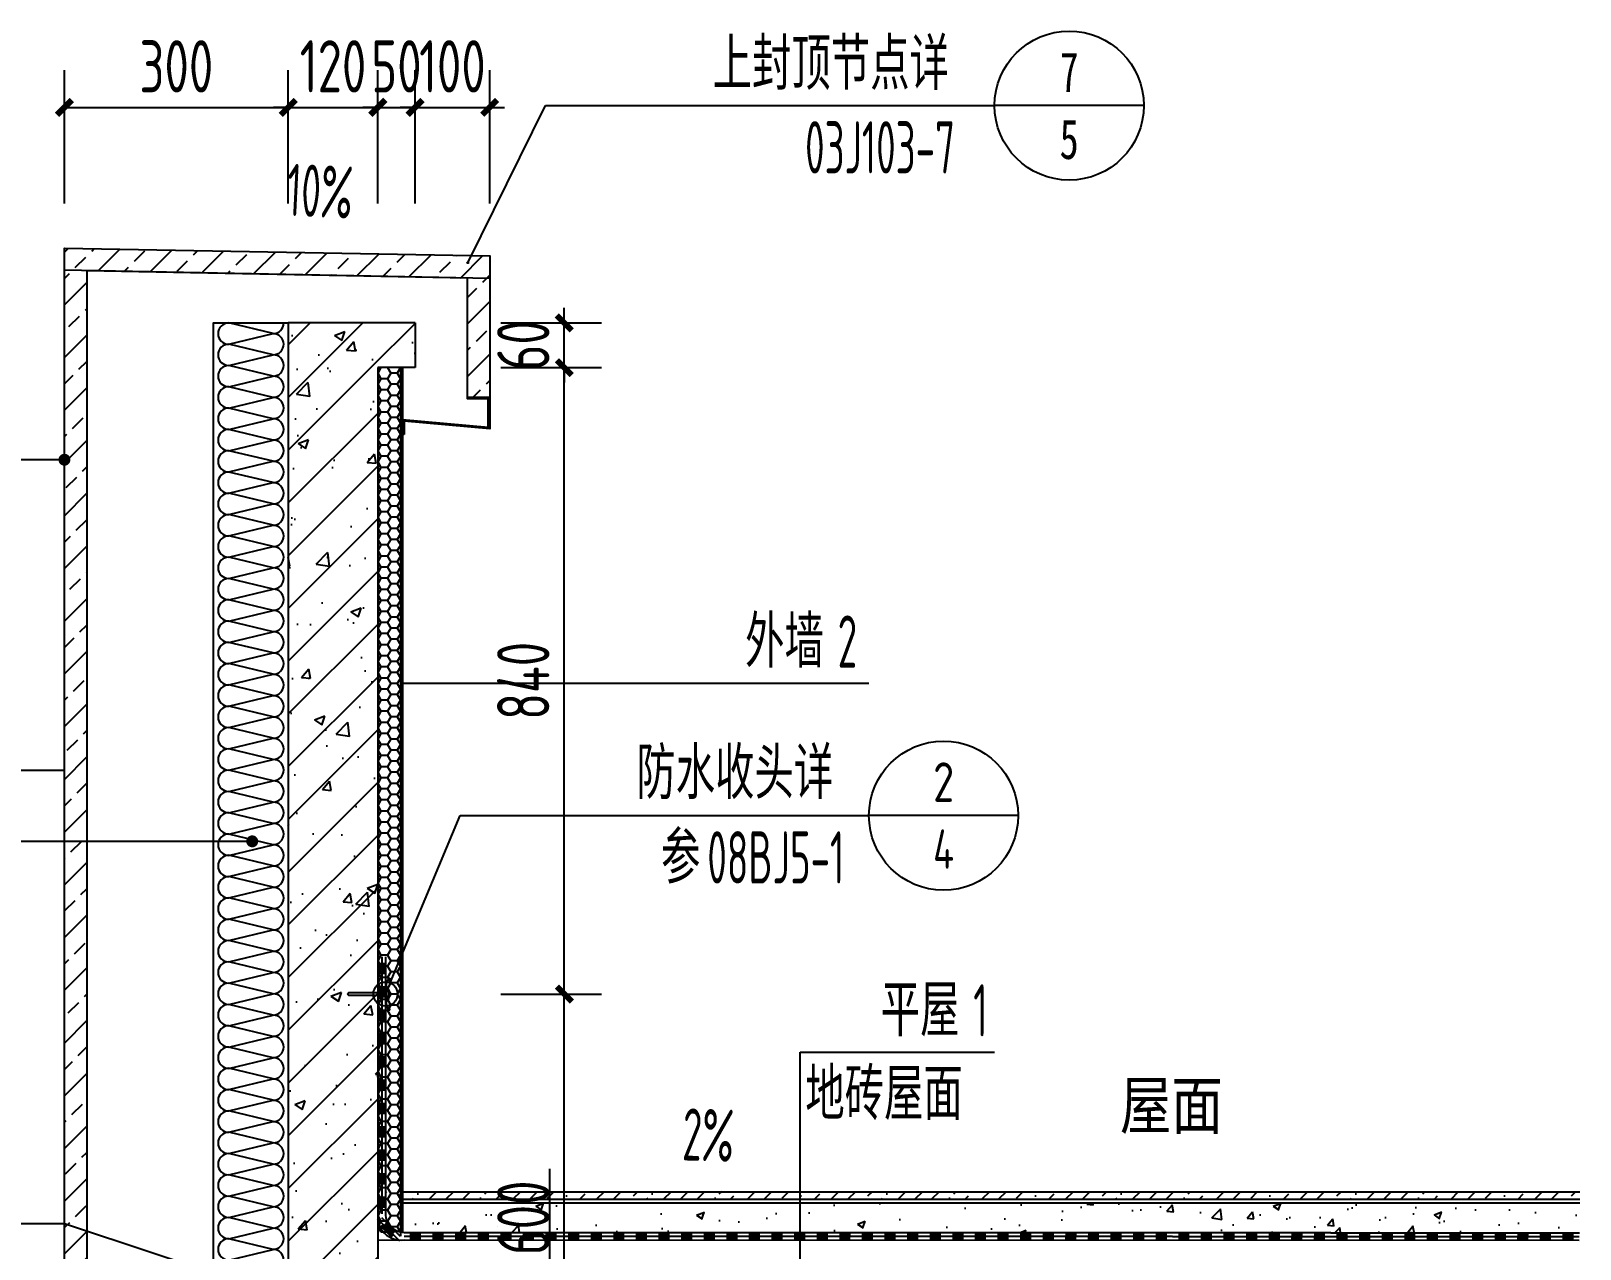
# Model space of a CAD drawing. Extents: x 198753 to 882193, y -399300 to 132460.
# Drawn here: x 411660 to 413736, y 17358 to 18991 of the extents above; entities that cross this region are included whole.
import ezdxf
from ezdxf.enums import TextEntityAlignment as Align

# ---------------------------------------------------------------- set-up
doc = ezdxf.new("R2010")
doc.units = 0
doc.header["$LTSCALE"] = 1000
doc.header["$MEASUREMENT"] = 0
doc.linetypes.add('DASH', pattern=[0.35, 0.25, -0.1])
doc.linetypes.add('DOTE', pattern=[2.42, 2, -0.2, 0.02, -0.2])
for name, color, linetype in [('01-标注_尺寸', 124, 'Continuous'), ('01-标注_符号', 200, 'Continuous'), ('02-TEXT_标注', 130, 'Continuous'), ('05-填充_天正', 26, 'Continuous'), ('A-0-房间名称', 7, 'Continuous'), ('A-D-金属剖线', 200, 'Continuous'), ('A-O_屋面', 201, 'Continuous'), ('A-O_防水层', 222, 'Continuous'), ('A-SUR_保温', 222, 'Continuous'), ('A-SUR_看线', 231, 'Continuous'), ('A_AXIS-轴线', 36, 'DOTE'), ('A_STR-砼墙', 51, 'Continuous'), ('D_石材', 111, 'Continuous'), ('构造物', 145, 'Continuous')]:
    doc.layers.add(name, color=color, linetype=linetype)
doc.styles.add('_TCH_DIM', font='ROS1', dxfattribs={"width": 0.8, "bigfont": 'JD'})
doc.styles.add('_TCH_DIM_T3', font='ROS1', dxfattribs={"width": 0.8, "bigfont": 'JD'})
doc.styles.add('_TCH_LABEL', font='STXIHEI.TTF', dxfattribs={"width": 0.75})
doc.styles.add('_TCH_SPACE', font='STXIHEI.TTF', dxfattribs={"width": 0.75, "height": 5})
doc.dimstyles.new('_TCH_ARCH&&20', dxfattribs={"dimtxt": 70, "dimasz": 20, "dimexe": 50, "dimexo": 60, "dimgap": 20, "dimtad": 1, "dimdec": 0, "dimzin": 0, "dimdsep": 46, "dimtxsty": '_TCH_DIM_T3', "dimblk": 'ARCHTICK', "dimcen": 0.09, "dimclrt": 4, "dimazin": 2, "dimtfac": 1, "dimtdec": 0, "dimtix": 1, "dimtmove": 2, "dimatfit": 3, "dimfxl": 0, "dimtolj": 1, "dimtzin": 0, "dimarcsym": 0})
pattern_1 = [(45, (0, 0), (-35.355339, 35.355339), []), (50, (0, 0), (143.452037, -12.550427), [15, -165]), (355, (0, 0), (-27.750267, 150.438427), [12, -132]), (100.4514, (11.95, -1.05), (115.701876, 137.88791), [12.74804, -140.22842]), (46.1842, (0, 40), (213.44821, -33.1038), [22.5, -247.5]), (96.6356, (17.79, 37.24), (186.93254, 194.82357), [19.12206, -210.3426]), (351.1842, (0, 40), (186.93239, 194.82372), [18, -198]), (21, (20, 30), (119.38141, -80.523778), [15, -165]), (326, (20, 30), (48.663066, 145.03001), [12, -132]), (71.4514, (29.95, 23.29), (168.044526, 64.5061), [12.74804, -140.22842]), (37.5, (0, 0), (2.431971, 66.578771), [0, -130.4, 0, -134, 0, -132.5]), (7.5, (0, 0), (52.613907, 78.882342), [0, -76.4, 0, -127.4, 0, -50.5]), (327.5, (-44.6, 0), (106.764487, -4.510974), [0, -50, 0, -156, 0, -207]), (317.5, (-64.6, 0), (116.637234, 20.020996), [0, -65, 0, -103.6, 0, -147])]

# ---------------------------------------------------------------- blocks, each defined once
blk = doc.blocks.new('A$C1C2A6847')
for p, q in [((52, 23.1), (55, 28.3)), ((55, 28.3), (55, 14)), ((52, 19.1), (55, 14))]:
    blk.add_line(p, q)
for points in [[(56, 42.1), (51, 37.1), (51, 5.1), (56, 0.1)], [(0, 21.1), (2, 23.1), (52, 23.1), (52, 19.1), (2, 19.1), (0, 21.1)], [(56.7, 41.4), (52, 36.7), (52, 26.6)], [(52, 25.6), (52, 16.6)], [(52, 15.6), (52, 5.6), (56.7, 0.9)]]:
    blk.add_lwpolyline(points)
for centre, start, end in [((56.4, 41.8), 315, 135), ((52, 26.1), 270, 90), ((52, 16.1), 270, 90), ((56.4, 0.5), 225, 45)]:
    blk.add_arc(centre, 0.5, start, end)
blk = doc.blocks.new('$LinePat$防水层2')
at = {"color": 0}
blk.add_line((0, 0), (600, 0), dxfattribs=at)
blk.add_solid([(150, 0), (450, 0), (150, -100), (450, -100)], dxfattribs=at)
blk = doc.blocks.new('$LinePat$聚苯板')
at = {"color": 0}
for p, q in [((14.8, -8.6), (0, 0)), ((29.7, 0), (14.8, -8.6)), ((14.8, -25.7), (0, -34.3)), ((0, -34.3), (0, -51.4)), ((14.8, -8.6), (14.8, -25.7)), ((29.7, -34.3), (14.8, -25.7)), ((0, -51.4), (14.8, -60)), ((14.8, -60), (29.7, -51.4))]:
    blk.add_line(p, q, dxfattribs=at)
blk = doc.blocks.new('_ArchTick')
at = {"color": 0, "linetype": 'ByBlock', "const_width": 0.4}
blk.add_lwpolyline([(-0.5, -0.5), (0.5, 0.5)], dxfattribs=at)
blk = doc.blocks.new('*D1406')
at = {"layer": '01-标注_尺寸', "color": 0, "lineweight": -2, "transparency": 16777216}
for p, q in [((412289.8, 17700), (412424.9, 17700)), ((412374.9, 17100), (412374.9, 17700)), ((412289.8, 17100), (412424.9, 17100))]:
    blk.add_line(p, q, dxfattribs=at)
at = {"layer": 'Defpoints', "color": 0, "transparency": 16777216}
for p in [(412229.8, 17700), (412374.9, 17700), (412229.8, 17100)]:
    blk.add_point(p, dxfattribs=at)
at = {"layer": '01-标注_尺寸', "color": 0, "lineweight": -2, "transparency": 16777216, "xscale": 20, "yscale": 20, "zscale": 20}
for p, rotation in [((412374.9, 17700), 90), ((412374.9, 17100), 270)]:
    blk.add_blockref('_ArchTick', p, dxfattribs=dict(at, rotation=rotation))
at = {"layer": '01-标注_尺寸', "color": 4, "transparency": 16777216, "insert": (412319.9, 17400), "char_height": 70, "attachment_point": 5, "rotation": 90, "style": '_TCH_DIM_T3'}
blk.add_mtext('\\A1;600', dxfattribs=at)
blk = doc.blocks.new('*D1407')
at = {"layer": '01-标注_尺寸', "color": 0, "lineweight": -2, "transparency": 16777216}
for p, q in [((412289.8, 18540), (412424.9, 18540)), ((412374.9, 17700), (412374.9, 18540)), ((412289.8, 17700), (412424.9, 17700))]:
    blk.add_line(p, q, dxfattribs=at)
at = {"layer": 'Defpoints', "color": 0, "transparency": 16777216}
for p in [(412229.8, 18540), (412374.9, 18540), (412229.8, 17700)]:
    blk.add_point(p, dxfattribs=at)
at = {"layer": '01-标注_尺寸', "color": 0, "lineweight": -2, "transparency": 16777216, "xscale": 20, "yscale": 20, "zscale": 20}
for p, rotation in [((412374.9, 18540), 90), ((412374.9, 17700), 270)]:
    blk.add_blockref('_ArchTick', p, dxfattribs=dict(at, rotation=rotation))
at = {"layer": '01-标注_尺寸', "color": 4, "transparency": 16777216, "insert": (412319.9, 18120), "char_height": 70, "attachment_point": 5, "rotation": 90, "style": '_TCH_DIM_T3'}
blk.add_mtext('\\A1;840', dxfattribs=at)
blk = doc.blocks.new('*D1408')
at = {"layer": '01-标注_尺寸', "color": 0, "lineweight": -2, "transparency": 16777216}
for p, q in [((412374.9, 18600), (412374.9, 18620)), ((412289.8, 18600), (412424.9, 18600)), ((412374.9, 18540), (412374.9, 18600)), ((412289.8, 18540), (412424.9, 18540)), ((412374.9, 18540), (412374.9, 18520))]:
    blk.add_line(p, q, dxfattribs=at)
at = {"layer": 'Defpoints', "color": 0, "transparency": 16777216}
for p in [(412229.8, 18600), (412374.9, 18600), (412229.8, 18540)]:
    blk.add_point(p, dxfattribs=at)
at = {"layer": '01-标注_尺寸', "color": 0, "lineweight": -2, "transparency": 16777216, "xscale": 20, "yscale": 20, "zscale": 20}
for p, rotation in [((412374.9, 18600), 270), ((412374.9, 18540), 90)]:
    blk.add_blockref('_ArchTick', p, dxfattribs=dict(at, rotation=rotation))
at = {"layer": '01-标注_尺寸', "color": 4, "transparency": 16777216, "insert": (412319.9, 18570), "char_height": 70, "attachment_point": 5, "rotation": 90, "style": '_TCH_DIM_T3'}
blk.add_mtext('\\A1;60', dxfattribs=at)
blk = doc.blocks.new('$LinePat$岩棉板')
at = {"color": 0}
for p, q in [((0, -17), (12, -67)), ((12, -67), (24, -17))]:
    blk.add_line(p, q, dxfattribs=at)
for centre, start, end in [((12, -17), 0, 180), ((0, -67), 270, 0), ((24, -67), 180, 270)]:
    blk.add_arc(centre, 12, start, end, dxfattribs=at)
at = {"layer": 'Defpoints'}
blk.add_point((0, 0.1), dxfattribs=at)
at = {"layer": 'Defpoints', "color": 0}
blk.add_point((24, -84), dxfattribs=at)
blk = doc.blocks.new('*D1415')
at = {"layer": '01-标注_尺寸', "color": 0, "lineweight": -2, "transparency": 16777216}
for p, q in [((411704.9, 18760), (411704.9, 18939)), ((412004.9, 18760), (412004.9, 18939)), ((411704.9, 18889), (412004.9, 18889))]:
    blk.add_line(p, q, dxfattribs=at)
at = {"layer": 'Defpoints', "color": 0, "transparency": 16777216}
for p in [(412004.9, 18889), (411704.9, 18700), (412004.9, 18700)]:
    blk.add_point(p, dxfattribs=at)
at = {"layer": '01-标注_尺寸', "color": 0, "lineweight": -2, "transparency": 16777216, "xscale": 20, "yscale": 20, "zscale": 20, "rotation": 180}
blk.add_blockref('_ArchTick', (411704.9, 18889), dxfattribs=at)
at = {"layer": '01-标注_尺寸', "color": 0, "lineweight": -2, "transparency": 16777216, "xscale": 20, "yscale": 20, "zscale": 20}
blk.add_blockref('_ArchTick', (412004.9, 18889), dxfattribs=at)
at = {"layer": '01-标注_尺寸', "color": 4, "transparency": 16777216, "insert": (411854.9, 18944), "char_height": 70, "attachment_point": 5, "style": '_TCH_DIM_T3'}
blk.add_mtext('\\A1;300', dxfattribs=at)
blk = doc.blocks.new('*D1416')
at = {"layer": '01-标注_尺寸', "color": 0, "lineweight": -2, "transparency": 16777216}
for p, q in [((412004.9, 18760), (412004.9, 18939)), ((412124.9, 18760), (412124.9, 18939)), ((412004.9, 18889), (411984.9, 18889)), ((412004.9, 18889), (412124.9, 18889)), ((412124.9, 18889), (412144.9, 18889))]:
    blk.add_line(p, q, dxfattribs=at)
at = {"layer": 'Defpoints', "color": 0, "transparency": 16777216}
for p in [(412124.9, 18889), (412004.9, 18700), (412124.9, 18700)]:
    blk.add_point(p, dxfattribs=at)
at = {"layer": '01-标注_尺寸', "color": 0, "lineweight": -2, "transparency": 16777216, "xscale": 20, "yscale": 20, "zscale": 20}
blk.add_blockref('_ArchTick', (412004.9, 18889), dxfattribs=at)
at = {"layer": '01-标注_尺寸', "color": 0, "lineweight": -2, "transparency": 16777216, "xscale": 20, "yscale": 20, "zscale": 20, "rotation": 180}
blk.add_blockref('_ArchTick', (412124.9, 18889), dxfattribs=at)
at = {"layer": '01-标注_尺寸', "color": 4, "transparency": 16777216, "insert": (412064.9, 18944), "char_height": 70, "attachment_point": 5, "style": '_TCH_DIM_T3'}
blk.add_mtext('\\A1;120', dxfattribs=at)
blk = doc.blocks.new('*D1417')
at = {"layer": '01-标注_尺寸', "color": 0, "lineweight": -2, "transparency": 16777216}
for p, q in [((412124.9, 18760), (412124.9, 18939)), ((412174.9, 18760), (412174.9, 18939)), ((412124.9, 18889), (412104.9, 18889)), ((412124.9, 18889), (412174.9, 18889)), ((412174.9, 18889), (412194.9, 18889))]:
    blk.add_line(p, q, dxfattribs=at)
at = {"layer": 'Defpoints', "color": 0, "transparency": 16777216}
for p in [(412174.9, 18889), (412124.9, 18700), (412174.9, 18700)]:
    blk.add_point(p, dxfattribs=at)
at = {"layer": '01-标注_尺寸', "color": 0, "lineweight": -2, "transparency": 16777216, "xscale": 20, "yscale": 20, "zscale": 20}
blk.add_blockref('_ArchTick', (412124.9, 18889), dxfattribs=at)
at = {"layer": '01-标注_尺寸', "color": 0, "lineweight": -2, "transparency": 16777216, "xscale": 20, "yscale": 20, "zscale": 20, "rotation": 180}
blk.add_blockref('_ArchTick', (412174.9, 18889), dxfattribs=at)
at = {"layer": '01-标注_尺寸', "color": 4, "transparency": 16777216, "insert": (412149.9, 18944), "char_height": 70, "attachment_point": 5, "style": '_TCH_DIM_T3'}
blk.add_mtext('\\A1;50', dxfattribs=at)
blk = doc.blocks.new('*D1418')
at = {"layer": '01-标注_尺寸', "color": 0, "lineweight": -2, "transparency": 16777216}
for p, q in [((412174.9, 18760), (412174.9, 18939)), ((412274.9, 18760), (412274.9, 18939)), ((412174.9, 18889), (412154.9, 18889)), ((412174.9, 18889), (412274.9, 18889)), ((412274.9, 18889), (412294.9, 18889))]:
    blk.add_line(p, q, dxfattribs=at)
at = {"layer": 'Defpoints', "color": 0, "transparency": 16777216}
for p in [(412274.9, 18889), (412174.9, 18700), (412274.9, 18700)]:
    blk.add_point(p, dxfattribs=at)
at = {"layer": '01-标注_尺寸', "color": 0, "lineweight": -2, "transparency": 16777216, "xscale": 20, "yscale": 20, "zscale": 20}
blk.add_blockref('_ArchTick', (412174.9, 18889), dxfattribs=at)
at = {"layer": '01-标注_尺寸', "color": 0, "lineweight": -2, "transparency": 16777216, "xscale": 20, "yscale": 20, "zscale": 20, "rotation": 180}
blk.add_blockref('_ArchTick', (412274.9, 18889), dxfattribs=at)
at = {"layer": '01-标注_尺寸', "color": 4, "transparency": 16777216, "insert": (412224.9, 18944), "char_height": 70, "attachment_point": 5, "style": '_TCH_DIM_T3'}
blk.add_mtext('\\A1;100', dxfattribs=at)

msp = doc.modelspace()

# ---------------------------------------------------------------- hatches: boundary and pattern name
at = {"layer": '05-填充_天正'}
h = msp.add_hatch(dxfattribs=at)
h.set_pattern_fill('天然石材', color=256, scale=10, style=0)
h.set_pattern_definition([(45, (362127.214, 17.95), (-35.355353, 35.355353), []), (45, (362144.6, 6e-10), (-35.355353, 35.355353), [19.73685, -11.2782])])
h.paths.add_polyline_path([(412004.9, 15200), (411704.9, 15200), (411704.9, 18700), (412274.9, 18690), (412274.9, 18500), (412244.9, 18500), (412244.9, 18660), (411734.9, 18670), (411734.9, 15230), (412004.9, 15230)])
h = msp.add_hatch(dxfattribs=at)
h.set_pattern_fill('钢筋混凝土', color=256, scale=20, style=0)
h.set_pattern_definition(pattern_1)
h.paths.add_polyline_path([(412004.9, 18600), (412004.9, 18540), (412174.9, 18540), (412174.9, 18600)])
h = msp.add_hatch(dxfattribs=at)
h.set_pattern_fill('钢筋混凝土', color=256, scale=20, style=0)
h.set_pattern_definition(pattern_1)
h.paths.add_polyline_path([(412004.9, 17100), (412124.9, 17100), (412124.9, 18540), (412004.9, 18540)])
at = {"layer": 'A-SUR_保温'}
h = msp.add_hatch(dxfattribs=at)
h.set_pattern_fill('ANSI36', color=26, scale=10)
h.set_pattern_definition([(45, (322600.384, 419523.042), (8.4189901, 30.8696304), [39.6875, -7.9375, 0, -7.9375])])
h.paths.add_polyline_path([(413734.9, 17425.2), (413734.9, 17435.2), (412135.2, 17435.4), (412135.2, 17425.4)])
h = msp.add_hatch(dxfattribs=at)
h.set_pattern_fill('混凝土', color=26, scale=15)
h.set_pattern_definition([(50, (322600.38, 419523.04), (107.589027, -9.41282), [11.25, -123.75]), (355, (322600.38, 419523.04), (-20.8127, 112.82882), [9, -99]), (100.4514, (322609.35, 419522.26), (86.776407, 103.41593), [9.561029, -105.171317]), (46.1842, (322600.38, 419553.04), (160.086157, -24.827852), [16.875, -185.625]), (96.6356, (322613.72, 419550.97), (140.199406, 146.11768), [14.34154, -157.75695]), (351.1842, (322600.38, 419553.04), (140.19929, 146.11779), [13.5, -148.5]), (21, (322615.38, 419545.54), (89.536058, -60.392834), [11.25, -123.75]), (326, (322615.38, 419545.54), (36.4973, 108.772507), [9, -99]), (71.4514, (322622.84, 419540.51), (126.033394, 48.379575), [9.561029, -105.171317]), (37.5, (322600.384, 419523.04), (1.8239783, 49.934078), [0, -97.8, 0, -100.5, 0, -99.375]), (7.5, (322600.384, 419523.04), (39.4604306, 59.161757), [0, -57.3, 0, -95.55, 0, -37.875]), (327.5, (322566.934, 419523.04), (80.0733654, -3.3832308), [0, -37.5, 0, -117, 0, -155.25]), (317.5, (322551.934, 419523.04), (87.477925, 15.015747), [0, -48.75, 0, -77.7, 0, -110.25])])
h.paths.add_polyline_path([(413734.9, 17380.3), (413734.9, 17419.9), (412165.2, 17419.9), (412165.2, 17380.4)])

# ---------------------------------------------------------------- linework, layer by layer
at = {"layer": '01-标注_符号'}
for p, q in [((412246, 18681.5), (412349.5, 18891.4)), ((412349.5, 18891.4), (412951.6, 18891.4)), ((413151.6, 18891.4), (412951.6, 18891.4)), ((411704.9, 18416.5), (411628, 18416.5)), ((412155.2, 18116.7), (412359.1, 18116.7)), ((412359.1, 18116.7), (412783.2, 18116.7)), ((412141.5, 17715), (412235.3, 17939.3)), ((412235.3, 17939.3), (412783.2, 17939.3)), ((412983.2, 17939.3), (412783.2, 17939.3)), ((411956.6, 17904.8), (411628, 17904.8)), ((412691, 17100), (412691, 17622.2)), ((412691, 17622.2), (412951.6, 17622.2)), ((411704.9, 17391.8), (411018, 17391.8)), ((412139.9, 17247.9), (411704.9, 17391.8))]:
    msp.add_line(p, q, dxfattribs=at)
for points in [[(411932.5, 18726.1, 0, 0, 0), (412091.1, 18718.4, 16, 0, 0), (412151.1, 18715.5, 0, 0, 0)], [(412450.6, 17458.7, 0, 0, 0), (412609.3, 17453.6, 16, 0, 0), (412669.2, 17451.7, 0, 0, 0)]]:
    msp.add_lwpolyline(points, format="xyseb", dxfattribs=at)
at = {"layer": '01-标注_符号', "const_width": 8}
for points in [[(411708.9, 18416.5, 1), (411700.9, 18416.5, 1)], [(411960.6, 17904.8, 1), (411952.6, 17904.8, 1)]]:
    msp.add_lwpolyline(points, format="xyb", close=True, dxfattribs=at)
at = {"layer": '01-标注_符号'}
for centre, radius in [((413051.6, 18891.4), 100), ((412245.6, 18680.8), 0.876), ((412883.2, 17939.3), 100), ((412135.2, 17700), 16.2)]:
    msp.add_circle(centre, radius, dxfattribs=at)
at = {"layer": 'A-D-金属剖线'}
msp.add_lwpolyline([(412160.2, 18450.5), (412158.2, 18450.5), (412158.2, 18470.5), (412272.9, 18460.2), (412272.9, 18498), (412244.9, 18498), (412244.9, 18500), (412274.9, 18500), (412274.9, 18458), (412160.2, 18468.3), (412160.2, 18450.5)], dxfattribs=at)
at = {"layer": 'A-O_屋面'}
for p, q in [((412158.2, 17424.9), (413736.1, 17424.9)), ((412158.2, 17419.9), (413736, 17419.9)), ((412158.9, 17434.9), (413736.2, 17434.9)), ((412125.2, 17370.5), (413735.3, 17369.9))]:
    msp.add_line(p, q, dxfattribs=at)
msp.add_lwpolyline([(412158.2, 18540), (412158.2, 17380.5)], dxfattribs=at)
at = {"layer": 'A-O_防水层'}
for points in [[(412125.2, 18540), (412125.2, 17405.5, 0.49936), (412160.2, 17370.5), (413735.3, 17369.9)], [(412135.2, 17750), (412135.2, 17405.5, 0.414214), (412160.2, 17380.5), (413735.4, 17379.9)]]:
    msp.add_lwpolyline(points, format="xyb", dxfattribs=at)
at = {"layer": 'A-SUR_保温', "color": 26}
msp.add_line((412155.2, 18540), (412155.2, 17375.5), dxfattribs=at)
at = {"layer": 'A-SUR_保温'}
msp.add_lwpolyline([(412004.9, 15230), (411904.9, 15230), (411904.9, 18600), (412004.9, 18600)], dxfattribs=at)
at = {"layer": 'A-SUR_看线'}
msp.add_line((411704.9, 18000), (407932.9, 18000), dxfattribs=at)
at = {"layer": 'A_AXIS-轴线', "ltscale": 0.4}
msp.add_line((412354.9, 17465.5), (412354.9, -1074.6), dxfattribs=at)
at = {"layer": 'A_STR-砼墙'}
for p, q in [((412004.9, 18600), (412004.9, 18540)), ((412174.9, 18600), (412004.9, 18600)), ((412174.9, 18600), (412174.9, 18540)), ((412004.9, 18540), (412004.9, 17100)), ((412124.9, 18540), (412124.9, 17100)), ((412174.9, 18540), (412124.9, 18540))]:
    msp.add_line(p, q, dxfattribs=at)
at = {"layer": 'D_石材'}
msp.add_line((412274.9, 18659.4), (411704.9, 18670.6), dxfattribs=at)
msp.add_lwpolyline([(412004.9, 15200), (411704.9, 15200), (411704.9, 18700), (412274.9, 18690), (412274.9, 18500), (412244.9, 18500), (412244.9, 18660), (411734.9, 18670), (411734.9, 15230), (412004.9, 15230)], close=True, dxfattribs=at)

# ---------------------------------------------------------------- block references
at = {"layer": 'A-O_防水层', "yscale": 0.05, "zscale": 0.05}
for p, xscale, rotation in [((412130.2, 17750), 0.05219458858855433, 270.0000000022945), ((412135.2, 17750), 0.05219458858855433, 270.0000000022945), ((412130.2, 17718.7), 0.05219458858855433, 270.0000000022945), ((412135.2, 17718.7), 0.05219458858855433, 270.0000000022945), ((412130.2, 17687.4), 0.05219458858855433, 270.0000000022945), ((412135.2, 17687.4), 0.05219458858855433, 270.0000000022945), ((412130.2, 17656), 0.05219458858855433, 270.0000000022945), ((412135.2, 17656), 0.05219458858855433, 270.0000000022945), ((412130.2, 17624.7), 0.05219458858855433, 270.0000000022945), ((412135.2, 17624.7), 0.05219458858855433, 270.0000000022945), ((412130.2, 17593.4), 0.05219458858855433, 270.0000000022945), ((412135.2, 17593.4), 0.05219458858855433, 270.0000000022945), ((412130.2, 17562.1), 0.05219458858855433, 270.0000000022945), ((412135.2, 17562.1), 0.05219458858855433, 270.0000000022945), ((412130.2, 17530.8), 0.05219458858855433, 270.0000000022945), ((412135.2, 17530.8), 0.05219458858855433, 270.0000000022945), ((412130.2, 17499.5), 0.05219458858855433, 270.0000000022945), ((412135.2, 17499.5), 0.05219458858855433, 270.0000000022945), ((412130.2, 17468.1), 0.05219458858855433, 270.0000000022945), ((412135.2, 17468.1), 0.05219458858855433, 270.0000000022945), ((412130.2, 17436.8), 0.05219458858855433, 270.0000000022945), ((412135.2, 17436.8), 0.05219458858855433, 270.0000000022945), ((412124, 17399.3), 0.07071067811865477, 315), ((412130, 17400.3), 0.05892556509887897, 315), ((412160.2, 17380.5), 0.05048550329985482, 359.9780935677491), ((412190.5, 17380.5), 0.05048550329985482, 359.9780935677491), ((412220.8, 17380.5), 0.05048550329985482, 359.9780935677491), ((412251.1, 17380.5), 0.05048550329985482, 359.9780935677491), ((412281.4, 17380.5), 0.05048550329985482, 359.9780935677491), ((412311.7, 17380.5), 0.05048550329985482, 359.9780935677491), ((412342, 17380.4), 0.05048550329985482, 359.9780935677491), ((412372.3, 17380.4), 0.05048550329985482, 359.9780935677491), ((412402.5, 17380.4), 0.05048550329985482, 359.9780935677491), ((412432.8, 17380.4), 0.05048550329985482, 359.9780935677491), ((412463.1, 17380.4), 0.05048550329985482, 359.9780935677491), ((412493.4, 17380.4), 0.05048550329985482, 359.9780935677491), ((412523.7, 17380.4), 0.05048550329985482, 359.9780935677491), ((412554, 17380.4), 0.05048550329985482, 359.9780935677491), ((412584.3, 17380.4), 0.05048550329985482, 359.9780935677491), ((412614.6, 17380.3), 0.05048550329985482, 359.9780935677491), ((412644.9, 17380.3), 0.05048550329985482, 359.9780935677491), ((412675.2, 17380.3), 0.05048550329985482, 359.9780935677491), ((412705.5, 17380.3), 0.05048550329985482, 359.9780935677491), ((412735.8, 17380.3), 0.05048550329985482, 359.9780935677491), ((412766, 17380.3), 0.05048550329985482, 359.9780935677491), ((412796.3, 17380.3), 0.05048550329985482, 359.9780935677491), ((412826.6, 17380.3), 0.05048550329985482, 359.9780935677491), ((412856.9, 17380.2), 0.05048550329985482, 359.9780935677491), ((412887.2, 17380.2), 0.05048550329985482, 359.9780935677491), ((412917.5, 17380.2), 0.05048550329985482, 359.9780935677491), ((412947.8, 17380.2), 0.05048550329985482, 359.9780935677491), ((412978.1, 17380.2), 0.05048550329985482, 359.9780935677491), ((413008.4, 17380.2), 0.05048550329985482, 359.9780935677491), ((413038.7, 17380.2), 0.05048550329985482, 359.9780935677491), ((413069, 17380.2), 0.05048550329985482, 359.9780935677491), ((413099.2, 17380.2), 0.05048550329985482, 359.9780935677491), ((413129.5, 17380.1), 0.05048550329985482, 359.9780935677491), ((413159.8, 17380.1), 0.05048550329985482, 359.9780935677491), ((413190.1, 17380.1), 0.05048550329985482, 359.9780935677491), ((413220.4, 17380.1), 0.05048550329985482, 359.9780935677491), ((413250.7, 17380.1), 0.05048550329985482, 359.9780935677491), ((413281, 17380.1), 0.05048550329985482, 359.9780935677491), ((413311.3, 17380.1), 0.05048550329985482, 359.9780935677491), ((413341.6, 17380.1), 0.05048550329985482, 359.9780935677491), ((413371.9, 17380.1), 0.05048550329985482, 359.9780935677491), ((413402.2, 17380), 0.05048550329985482, 359.9780935677491), ((413432.5, 17380), 0.05048550329985482, 359.9780935677491), ((413462.7, 17380), 0.05048550329985482, 359.9780935677491), ((413493, 17380), 0.05048550329985482, 359.9780935677491), ((413523.3, 17380), 0.05048550329985482, 359.9780935677491), ((413553.6, 17380), 0.05048550329985482, 359.9780935677491), ((413583.9, 17380), 0.05048550329985482, 359.9780935677491), ((413614.2, 17380), 0.05048550329985482, 359.9780935677491), ((413644.5, 17379.9), 0.05048550329985482, 359.9780935677491), ((413674.8, 17379.9), 0.05048550329985482, 359.9780935677491), ((413705.1, 17379.9), 0.05048550329985482, 359.9780935677491), ((412160.2, 17375.5), 0.05048334911008409, 359.9794088033511), ((412190.5, 17375.5), 0.05048334911008409, 359.9794088033511), ((412220.8, 17375.5), 0.05048334911008409, 359.9794088033511), ((412251.1, 17375.5), 0.05048334911008409, 359.9794088033511), ((412281.4, 17375.5), 0.05048334911008409, 359.9794088033511), ((412311.7, 17375.5), 0.05048334911008409, 359.9794088033511), ((412342, 17375.5), 0.05048334911008409, 359.9794088033511), ((412372.2, 17375.4), 0.05048334911008409, 359.9794088033511), ((412402.5, 17375.4), 0.05048334911008409, 359.9794088033511), ((412432.8, 17375.4), 0.05048334911008409, 359.9794088033511), ((412463.1, 17375.4), 0.05048334911008409, 359.9794088033511), ((412493.4, 17375.4), 0.05048334911008409, 359.9794088033511), ((412523.7, 17375.4), 0.05048334911008409, 359.9794088033511), ((412554, 17375.4), 0.05048334911008409, 359.9794088033511), ((412584.3, 17375.4), 0.05048334911008409, 359.9794088033511), ((412614.6, 17375.4), 0.05048334911008409, 359.9794088033511), ((412644.9, 17375.3), 0.05048334911008409, 359.9794088033511), ((412675.1, 17375.3), 0.05048334911008409, 359.9794088033511), ((412705.4, 17375.3), 0.05048334911008409, 359.9794088033511), ((412735.7, 17375.3), 0.05048334911008409, 359.9794088033511), ((412766, 17375.3), 0.05048334911008409, 359.9794088033511), ((412796.3, 17375.3), 0.05048334911008409, 359.9794088033511), ((412826.6, 17375.3), 0.05048334911008409, 359.9794088033511), ((412856.9, 17375.3), 0.05048334911008409, 359.9794088033511), ((412887.2, 17375.3), 0.05048334911008409, 359.9794088033511), ((412917.5, 17375.2), 0.05048334911008409, 359.9794088033511), ((412947.8, 17375.2), 0.05048334911008409, 359.9794088033511), ((412978, 17375.2), 0.05048334911008409, 359.9794088033511), ((413008.3, 17375.2), 0.05048334911008409, 359.9794088033511), ((413038.6, 17375.2), 0.05048334911008409, 359.9794088033511), ((413068.9, 17375.2), 0.05048334911008409, 359.9794088033511), ((413099.2, 17375.2), 0.05048334911008409, 359.9794088033511), ((413129.5, 17375.2), 0.05048334911008409, 359.9794088033511), ((413159.8, 17375.2), 0.05048334911008409, 359.9794088033511), ((413190.1, 17375.1), 0.05048334911008409, 359.9794088033511), ((413220.4, 17375.1), 0.05048334911008409, 359.9794088033511), ((413250.7, 17375.1), 0.05048334911008409, 359.9794088033511), ((413280.9, 17375.1), 0.05048334911008409, 359.9794088033511), ((413311.2, 17375.1), 0.05048334911008409, 359.9794088033511), ((413341.5, 17375.1), 0.05048334911008409, 359.9794088033511), ((413371.8, 17375.1), 0.05048334911008409, 359.9794088033511), ((413402.1, 17375.1), 0.05048334911008409, 359.9794088033511), ((413432.4, 17375.1), 0.05048334911008409, 359.9794088033511), ((413462.7, 17375), 0.05048334911008409, 359.9794088033511), ((413493, 17375), 0.05048334911008409, 359.9794088033511), ((413523.3, 17375), 0.05048334911008409, 359.9794088033511), ((413553.6, 17375), 0.05048334911008409, 359.9794088033511), ((413583.8, 17375), 0.05048334911008409, 359.9794088033511), ((413614.1, 17375), 0.05048334911008409, 359.9794088033511), ((413644.4, 17375), 0.05048334911008409, 359.9794088033511), ((413674.7, 17375), 0.05048334911008409, 359.9794088033511), ((413705, 17375), 0.05048334911008409, 359.9794088033511)]:
    msp.add_blockref('$LinePat$防水层2', p, dxfattribs=dict(at, xscale=xscale, rotation=rotation))
at = {"layer": 'A-SUR_保温', "xscale": 1.189971750404903, "yscale": 1.188379012465143, "zscale": 1.188379012465143, "rotation": 89.99999999998417}
for p in [(411904.9, 18571.4), (411904.9, 18542.9), (411904.9, 18514.3), (411904.9, 18485.8), (411904.9, 18457.2), (411904.9, 18428.6), (411904.9, 18400.1), (411904.9, 18371.5), (411904.9, 18343), (411904.9, 18314.4), (411904.9, 18285.8), (411904.9, 18257.3), (411904.9, 18228.7), (411904.9, 18200.2), (411904.9, 18171.6), (411904.9, 18143.1), (411904.9, 18114.5), (411904.9, 18085.9), (411904.9, 18057.4), (411904.9, 18028.8), (411904.9, 18000.3), (411904.9, 17971.7), (411904.9, 17943.1), (411904.9, 17914.6), (411904.9, 17886), (411904.9, 17857.5), (411904.9, 17828.9), (411904.9, 17800.3), (411904.9, 17771.8), (411904.9, 17743.2), (411904.9, 17714.7), (411904.9, 17686.1), (411904.9, 17657.5), (411904.9, 17629), (411904.9, 17600.4), (411904.9, 17571.9), (411904.9, 17543.3), (411904.9, 17514.7), (411904.9, 17486.2), (411904.9, 17457.6), (411904.9, 17429.1), (411904.9, 17400.5), (411904.9, 17371.9), (411904.9, 17343.4)]:
    msp.add_blockref('$LinePat$岩棉板', p, dxfattribs=at)
at = {"layer": 'A-SUR_保温', "color": 26, "xscale": -0.5006201893967234, "yscale": 0.5, "zscale": 0.5, "rotation": 269.9999999982166}
for p in [(412155.2, 18525.1), (412155.2, 18510.3), (412155.2, 18495.4), (412155.2, 18480.5), (412155.2, 18465.7), (412155.2, 18450.8), (412155.2, 18435.9), (412155.2, 18421.1), (412155.2, 18406.2), (412155.2, 18391.4), (412155.2, 18376.5), (412155.2, 18361.6), (412155.2, 18346.8), (412155.2, 18331.9), (412155.2, 18317), (412155.2, 18302.2), (412155.2, 18287.3), (412155.2, 18272.4), (412155.2, 18257.6), (412155.2, 18242.7), (412155.2, 18227.8), (412155.2, 18213), (412155.2, 18198.1), (412155.2, 18183.3), (412155.2, 18168.4), (412155.2, 18153.5), (412155.2, 18138.7), (412155.2, 18123.8), (412155.2, 18108.9), (412155.2, 18094.1), (412155.2, 18079.2), (412155.2, 18064.3), (412155.2, 18049.5), (412155.2, 18034.6), (412155.2, 18019.7), (412155.2, 18004.9), (412155.2, 17990), (412155.2, 17975.1), (412155.2, 17960.3), (412155.2, 17945.4), (412155.2, 17930.6), (412155.2, 17915.7), (412155.2, 17900.8), (412155.2, 17886), (412155.2, 17871.1), (412155.2, 17856.2), (412155.2, 17841.4), (412155.2, 17826.5), (412155.2, 17811.6), (412155.2, 17796.8), (412155.2, 17781.9), (412155.2, 17767), (412155.2, 17752.2), (412155.2, 17737.3), (412155.2, 17722.4), (412155.2, 17707.6), (412155.2, 17692.7), (412155.2, 17677.9), (412155.2, 17663), (412155.2, 17648.1), (412155.2, 17633.3), (412155.2, 17618.4), (412155.2, 17603.5), (412155.2, 17588.7), (412155.2, 17573.8), (412155.2, 17558.9), (412155.2, 17544.1), (412155.2, 17529.2), (412155.2, 17514.3), (412155.2, 17499.5), (412155.2, 17484.6), (412155.2, 17469.8), (412155.2, 17454.9), (412155.2, 17440), (412155.2, 17425.2), (412155.2, 17410.3), (412155.2, 17395.4), (412155.2, 17380.6)]:
    msp.add_blockref('$LinePat$聚苯板', p, dxfattribs=at)
at = {"layer": '构造物', "linetype": 'DASH', "ltscale": 0.2}
msp.add_blockref('A$C1C2A6847', (412084.2, 17678.9), dxfattribs=at)

# ---------------------------------------------------------------- texts
at = {"layer": '02-TEXT_标注', "style": '_TCH_DIM'}
for s, height, width, p in [('上封顶节点详', 69.46, 0.8, (412573.7, 18912.4)), ('03J103-7', 70, 0.64, (412697.6, 18800.4)), ('外墙', 69.46, 0.8, (412617.2, 18137.7)), ('2', 70, 0.64, (412741.3, 18137.7)), ('防水收头详', 69.46, 0.8, (412471.4, 17961.5)), ('参', 69.5, 0.8, (412504.5, 17848.3)), ('08BJ5-1', 70, 0.64, (412566.6, 17848.3)), ('平屋', 69.46, 0.8, (412799, 17643.2)), ('1', 70, 0.64, (412923.1, 17643.2)), ('地砖屋面', 69.46, 0.8, (412697.9, 17531.2))]:
    msp.add_text(s, height=height, dxfattribs=dict(at, width=width)).set_placement(p)
at = {"layer": '02-TEXT_标注', "style": '_TCH_LABEL'}
for s, height, width, p, p2 in [('7', 53.4, 0.833574, (413039.2, 18909.8), (413064, 18909.8)), ('5', 53.3, 0.859223, (413038.8, 18819.8), (413064.3, 18819.8))]:
    msp.add_text(s, height=height, dxfattribs=dict(at, width=width)).set_placement(p, p2, align=Align.FIT)
at = {"layer": '02-TEXT_标注', "style": '_TCH_DIM', "width": 0.64}
for s, rotation, p in [('10%', 357.2334, (412001.8, 18743.8)), ('2%', 358.146, (412532.3, 17477.1))]:
    msp.add_text(s, height=70, rotation=rotation, dxfattribs=at).set_placement(p)
at = {"layer": '02-TEXT_标注', "style": '_TCH_DIM'}
for s, p, p2 in [('2', (412869.1, 17957.7), (412897.4, 17957.7)), ('4', (412869.1, 17867.9), (412897.4, 17867.9))]:
    msp.add_text(s, height=53, dxfattribs=at).set_placement(p, p2, align=Align.FIT)
at = {"layer": 'A-0-房间名称', "style": '_TCH_SPACE', "width": 0.8}
msp.add_text('屋面', height=63.25, dxfattribs=at).set_placement((413119.6, 17519.4))

# ---------------------------------------------------------------- dimensions: what is measured, and where the dimension line sits
at = {"layer": '01-标注_尺寸'}
for p1, p2, distance, picture, middle in [((411704.9, 18700), (412004.9, 18700), 189, '*D1415', (411854.9, 18944)), ((412004.9, 18700), (412124.9, 18700), 189, '*D1416', (412064.9, 18944)), ((412124.9, 18700), (412174.9, 18700), 189, '*D1417', (412149.9, 18944)), ((412174.9, 18700), (412274.9, 18700), 189, '*D1418', (412224.9, 18944)), ((412229.8, 18540), (412229.8, 18600), -145.1, '*D1408', (412319.9, 18570)), ((412229.8, 17700), (412229.8, 18540), -145.1, '*D1407', (412319.9, 18120)), ((412229.8, 17100), (412229.8, 17700), -145.1, '*D1406', (412319.9, 17400))]:
    dim = msp.add_aligned_dim(p1=p1, p2=p2, distance=distance, dimstyle='_TCH_ARCH&&20', dxfattribs=at)
    dim.commit()
    dim.dimension.update_dxf_attribs({"geometry": picture, "text_midpoint": middle})

doc.saveas('drawing.dxf')
